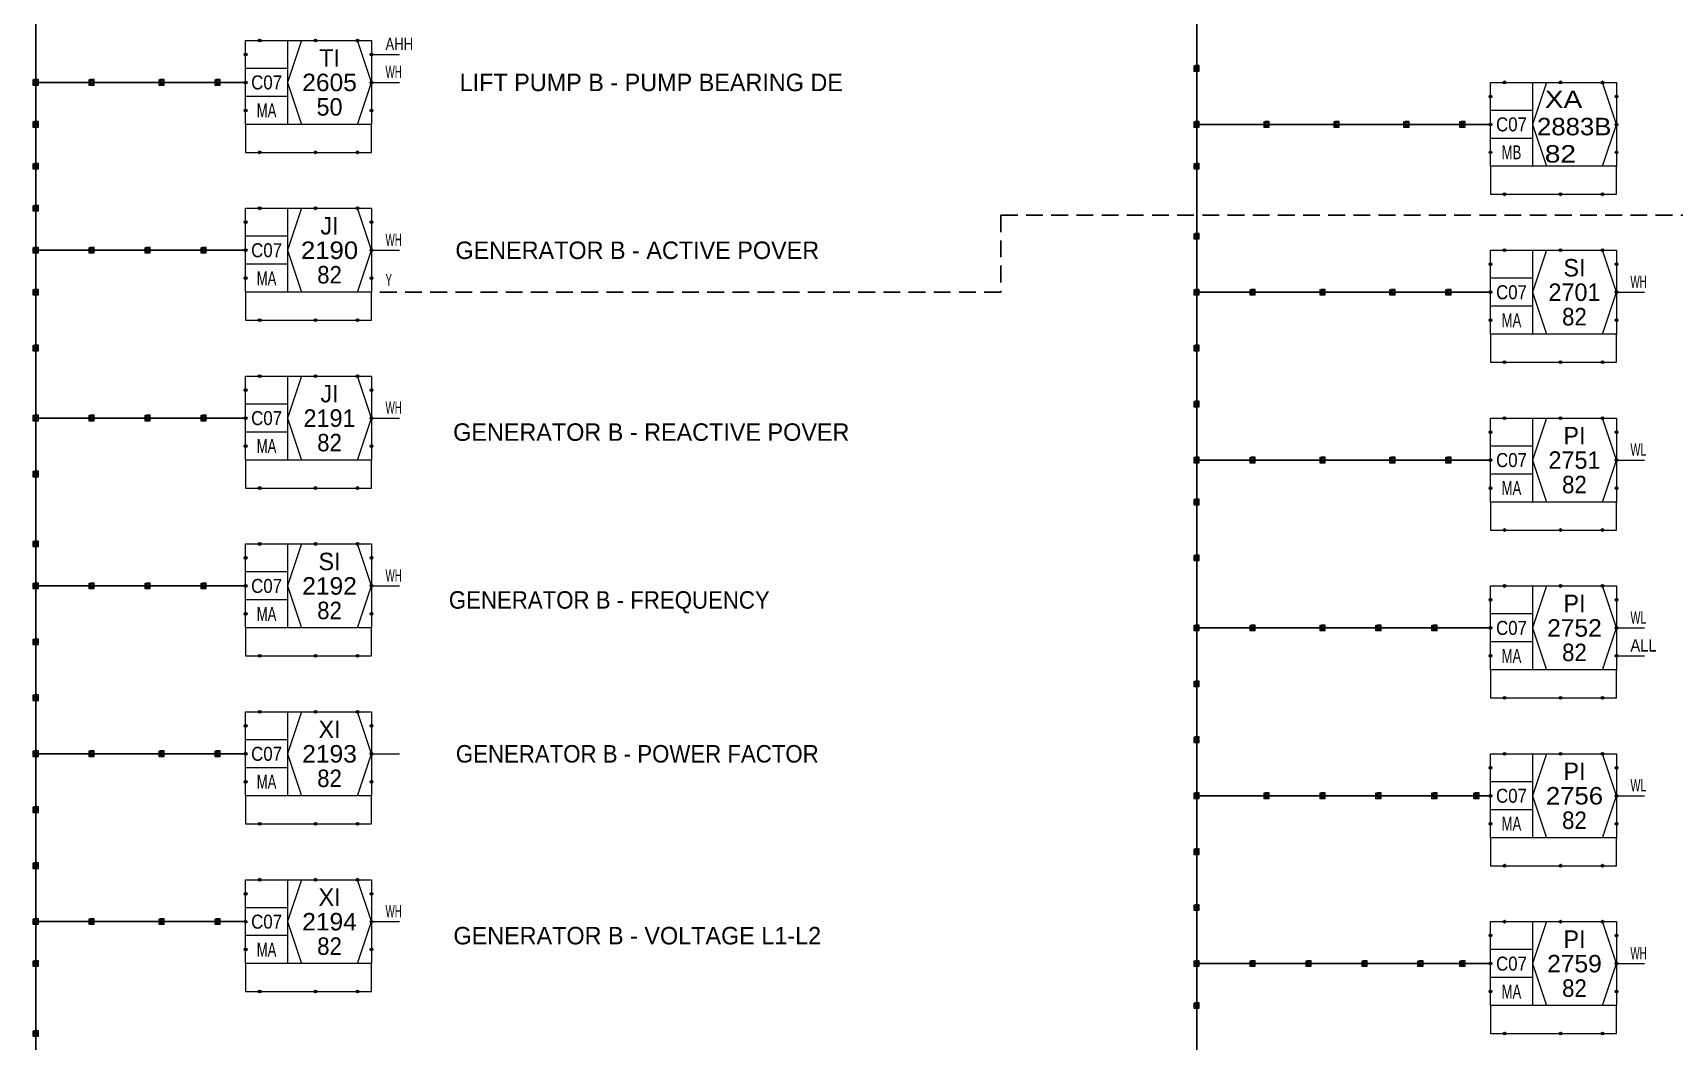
# Model space of a CAD drawing. Header units: millimetres. Extents: x 0 to 841, y 0 to 594.
# Drawn here: x 449.6 to 684.3, y 296.9 to 441.1 of the extents above; entities that cross this region are included whole.
import ezdxf
from ezdxf.enums import TextEntityAlignment as Align

# ---------------------------------------------------------------- set-up
doc = ezdxf.new("R2010")
doc.units = ezdxf.units.MM
doc.header["$LTSCALE"] = 0.8
doc.header["$PDMODE"] = 32
doc.header["$PDSIZE"] = 0.4
doc.linetypes.add('MEDIUM_DASHED', pattern=[4.5, 3, -1.5])
for name, color, linetype, lineweight in [('1', 7, 'Continuous', 13), ('12', 7, 'Continuous', 13), ('14', 7, 'MEDIUM_DASHED', 25), ('46', 7, 'MEDIUM_DASHED', 13), ('48', 7, 'Continuous', 13), ('50', 7, 'Continuous', 35)]:
    doc.layers.add(name, color=color, linetype=linetype, lineweight=lineweight)
doc.layers.add('45', color=7, linetype='Continuous')

msp = doc.modelspace()

# ---------------------------------------------------------------- linework, layer by layer
at = {"layer": '1', "lineweight": 25}
for p, q in [((480, 434), (450, 434)), ((658, 428), (616, 428)), ((480, 410), (450, 410)), ((658, 404), (616, 404)), ((480, 386), (450, 386)), ((658, 380), (616, 380)), ((480, 362), (450, 362)), ((658, 356), (616, 356)), ((480, 338), (450, 338)), ((658, 332), (616, 332)), ((480, 314), (450, 314)), ((658, 308), (616, 308))]:
    msp.add_line(p, q, dxfattribs=at)
for points in [[(450, 114), (450, 228), (450, 362), (450, 456), (450, 568), (614, 568)], [(614, 568), (616, 568), (616, 198)]]:
    msp.add_lwpolyline(points, dxfattribs=at)
at = {"layer": '12'}
for points in [[(449.5748, 434.4094), (449.5748, 433.622), (450.3622, 433.622), (450.3622, 434.4094), (449.7323, 434.4094), (449.7323, 433.7795), (450.2047, 433.7795), (450.2047, 434.252), (449.8898, 434.252), (449.8898, 433.937), (450.0472, 433.937), (450.0472, 434.0945)], [(457.5748, 434.4094), (457.5748, 433.622), (458.3622, 433.622), (458.3622, 434.4094), (457.7323, 434.4094), (457.7323, 433.7795), (458.2047, 433.7795), (458.2047, 434.252), (457.8898, 434.252), (457.8898, 433.937), (458.0472, 433.937), (458.0472, 434.0945)], [(467.5748, 434.4094), (467.5748, 433.622), (468.3622, 433.622), (468.3622, 434.4094), (467.7323, 434.4094), (467.7323, 433.7795), (468.2047, 433.7795), (468.2047, 434.252), (467.8898, 434.252), (467.8898, 433.937), (468.0472, 433.937), (468.0472, 434.0945)], [(475.5748, 434.4094), (475.5748, 433.622), (476.3622, 433.622), (476.3622, 434.4094), (475.7323, 434.4094), (475.7323, 433.7795), (476.2047, 433.7795), (476.2047, 434.252), (475.8898, 434.252), (475.8898, 433.937), (476.0472, 433.937), (476.0472, 434.0945)], [(615.5748, 436.4094), (615.5748, 435.622), (616.3622, 435.622), (616.3622, 436.4094), (615.7323, 436.4094), (615.7323, 435.7795), (616.2047, 435.7795), (616.2047, 436.252), (615.8898, 436.252), (615.8898, 435.937), (616.0472, 435.937), (616.0472, 436.0945)], [(449.5748, 428.4094), (449.5748, 427.622), (450.3622, 427.622), (450.3622, 428.4094), (449.7323, 428.4094), (449.7323, 427.7795), (450.2047, 427.7795), (450.2047, 428.252), (449.8898, 428.252), (449.8898, 427.937), (450.0472, 427.937), (450.0472, 428.0945)], [(615.5748, 428.4094), (615.5748, 427.622), (616.3622, 427.622), (616.3622, 428.4094), (615.7323, 428.4094), (615.7323, 427.7795), (616.2047, 427.7795), (616.2047, 428.252), (615.8898, 428.252), (615.8898, 427.937), (616.0472, 427.937), (616.0472, 428.0945)], [(625.5748, 428.4094), (625.5748, 427.622), (626.3622, 427.622), (626.3622, 428.4094), (625.7323, 428.4094), (625.7323, 427.7795), (626.2047, 427.7795), (626.2047, 428.252), (625.8898, 428.252), (625.8898, 427.937), (626.0472, 427.937), (626.0472, 428.0945)], [(635.5748, 428.4094), (635.5748, 427.622), (636.3622, 427.622), (636.3622, 428.4094), (635.7323, 428.4094), (635.7323, 427.7795), (636.2047, 427.7795), (636.2047, 428.252), (635.8898, 428.252), (635.8898, 427.937), (636.0472, 427.937), (636.0472, 428.0945)], [(645.5748, 428.4094), (645.5748, 427.622), (646.3622, 427.622), (646.3622, 428.4094), (645.7323, 428.4094), (645.7323, 427.7795), (646.2047, 427.7795), (646.2047, 428.252), (645.8898, 428.252), (645.8898, 427.937), (646.0472, 427.937), (646.0472, 428.0945)], [(653.5748, 428.4094), (653.5748, 427.622), (654.3622, 427.622), (654.3622, 428.4094), (653.7323, 428.4094), (653.7323, 427.7795), (654.2047, 427.7795), (654.2047, 428.252), (653.8898, 428.252), (653.8898, 427.937), (654.0472, 427.937), (654.0472, 428.0945)], [(449.5748, 422.4094), (449.5748, 421.622), (450.3622, 421.622), (450.3622, 422.4094), (449.7323, 422.4094), (449.7323, 421.7795), (450.2047, 421.7795), (450.2047, 422.252), (449.8898, 422.252), (449.8898, 421.937), (450.0472, 421.937), (450.0472, 422.0945)], [(615.5748, 422.4094), (615.5748, 421.622), (616.3622, 421.622), (616.3622, 422.4094), (615.7323, 422.4094), (615.7323, 421.7795), (616.2047, 421.7795), (616.2047, 422.252), (615.8898, 422.252), (615.8898, 421.937), (616.0472, 421.937), (616.0472, 422.0945)], [(449.5748, 416.4094), (449.5748, 415.622), (450.3622, 415.622), (450.3622, 416.4094), (449.7323, 416.4094), (449.7323, 415.7795), (450.2047, 415.7795), (450.2047, 416.252), (449.8898, 416.252), (449.8898, 415.937), (450.0472, 415.937), (450.0472, 416.0945)], [(615.5748, 412.4094), (615.5748, 411.622), (616.3622, 411.622), (616.3622, 412.4094), (615.7323, 412.4094), (615.7323, 411.7795), (616.2047, 411.7795), (616.2047, 412.252), (615.8898, 412.252), (615.8898, 411.937), (616.0472, 411.937), (616.0472, 412.0945)], [(449.5748, 410.4094), (449.5748, 409.622), (450.3622, 409.622), (450.3622, 410.4094), (449.7323, 410.4094), (449.7323, 409.7795), (450.2047, 409.7795), (450.2047, 410.252), (449.8898, 410.252), (449.8898, 409.937), (450.0472, 409.937), (450.0472, 410.0945)], [(457.5748, 410.4094), (457.5748, 409.622), (458.3622, 409.622), (458.3622, 410.4094), (457.7323, 410.4094), (457.7323, 409.7795), (458.2047, 409.7795), (458.2047, 410.252), (457.8898, 410.252), (457.8898, 409.937), (458.0472, 409.937), (458.0472, 410.0945)], [(465.5748, 410.4094), (465.5748, 409.622), (466.3622, 409.622), (466.3622, 410.4094), (465.7323, 410.4094), (465.7323, 409.7795), (466.2047, 409.7795), (466.2047, 410.252), (465.8898, 410.252), (465.8898, 409.937), (466.0472, 409.937), (466.0472, 410.0945)], [(473.5748, 410.4094), (473.5748, 409.622), (474.3622, 409.622), (474.3622, 410.4094), (473.7323, 410.4094), (473.7323, 409.7795), (474.2047, 409.7795), (474.2047, 410.252), (473.8898, 410.252), (473.8898, 409.937), (474.0472, 409.937), (474.0472, 410.0945)], [(449.5748, 404.4094), (449.5748, 403.622), (450.3622, 403.622), (450.3622, 404.4094), (449.7323, 404.4094), (449.7323, 403.7795), (450.2047, 403.7795), (450.2047, 404.252), (449.8898, 404.252), (449.8898, 403.937), (450.0472, 403.937), (450.0472, 404.0945)], [(615.5748, 404.4094), (615.5748, 403.622), (616.3622, 403.622), (616.3622, 404.4094), (615.7323, 404.4094), (615.7323, 403.7795), (616.2047, 403.7795), (616.2047, 404.252), (615.8898, 404.252), (615.8898, 403.937), (616.0472, 403.937), (616.0472, 404.0945)], [(623.5748, 404.4094), (623.5748, 403.622), (624.3622, 403.622), (624.3622, 404.4094), (623.7323, 404.4094), (623.7323, 403.7795), (624.2047, 403.7795), (624.2047, 404.252), (623.8898, 404.252), (623.8898, 403.937), (624.0472, 403.937), (624.0472, 404.0945)], [(633.5748, 404.4094), (633.5748, 403.622), (634.3622, 403.622), (634.3622, 404.4094), (633.7323, 404.4094), (633.7323, 403.7795), (634.2047, 403.7795), (634.2047, 404.252), (633.8898, 404.252), (633.8898, 403.937), (634.0472, 403.937), (634.0472, 404.0945)], [(643.5748, 404.4094), (643.5748, 403.622), (644.3622, 403.622), (644.3622, 404.4094), (643.7323, 404.4094), (643.7323, 403.7795), (644.2047, 403.7795), (644.2047, 404.252), (643.8898, 404.252), (643.8898, 403.937), (644.0472, 403.937), (644.0472, 404.0945)], [(651.5748, 404.4094), (651.5748, 403.622), (652.3622, 403.622), (652.3622, 404.4094), (651.7323, 404.4094), (651.7323, 403.7795), (652.2047, 403.7795), (652.2047, 404.252), (651.8898, 404.252), (651.8898, 403.937), (652.0472, 403.937), (652.0472, 404.0945)], [(449.5748, 396.4094), (449.5748, 395.622), (450.3622, 395.622), (450.3622, 396.4094), (449.7323, 396.4094), (449.7323, 395.7795), (450.2047, 395.7795), (450.2047, 396.252), (449.8898, 396.252), (449.8898, 395.937), (450.0472, 395.937), (450.0472, 396.0945)], [(615.5748, 396.4094), (615.5748, 395.622), (616.3622, 395.622), (616.3622, 396.4094), (615.7323, 396.4094), (615.7323, 395.7795), (616.2047, 395.7795), (616.2047, 396.252), (615.8898, 396.252), (615.8898, 395.937), (616.0472, 395.937), (616.0472, 396.0945)], [(615.5748, 388.4094), (615.5748, 387.622), (616.3622, 387.622), (616.3622, 388.4094), (615.7323, 388.4094), (615.7323, 387.7795), (616.2047, 387.7795), (616.2047, 388.252), (615.8898, 388.252), (615.8898, 387.937), (616.0472, 387.937), (616.0472, 388.0945)], [(449.5748, 386.4094), (449.5748, 385.622), (450.3622, 385.622), (450.3622, 386.4094), (449.7323, 386.4094), (449.7323, 385.7795), (450.2047, 385.7795), (450.2047, 386.252), (449.8898, 386.252), (449.8898, 385.937), (450.0472, 385.937), (450.0472, 386.0945)], [(457.5748, 386.4094), (457.5748, 385.622), (458.3622, 385.622), (458.3622, 386.4094), (457.7323, 386.4094), (457.7323, 385.7795), (458.2047, 385.7795), (458.2047, 386.252), (457.8898, 386.252), (457.8898, 385.937), (458.0472, 385.937), (458.0472, 386.0945)], [(465.5748, 386.4094), (465.5748, 385.622), (466.3622, 385.622), (466.3622, 386.4094), (465.7323, 386.4094), (465.7323, 385.7795), (466.2047, 385.7795), (466.2047, 386.252), (465.8898, 386.252), (465.8898, 385.937), (466.0472, 385.937), (466.0472, 386.0945)], [(473.5748, 386.4094), (473.5748, 385.622), (474.3622, 385.622), (474.3622, 386.4094), (473.7323, 386.4094), (473.7323, 385.7795), (474.2047, 385.7795), (474.2047, 386.252), (473.8898, 386.252), (473.8898, 385.937), (474.0472, 385.937), (474.0472, 386.0945)], [(615.5748, 380.4094), (615.5748, 379.622), (616.3622, 379.622), (616.3622, 380.4094), (615.7323, 380.4094), (615.7323, 379.7795), (616.2047, 379.7795), (616.2047, 380.252), (615.8898, 380.252), (615.8898, 379.937), (616.0472, 379.937), (616.0472, 380.0945)], [(623.5748, 380.4094), (623.5748, 379.622), (624.3622, 379.622), (624.3622, 380.4094), (623.7323, 380.4094), (623.7323, 379.7795), (624.2047, 379.7795), (624.2047, 380.252), (623.8898, 380.252), (623.8898, 379.937), (624.0472, 379.937), (624.0472, 380.0945)], [(633.5748, 380.4094), (633.5748, 379.622), (634.3622, 379.622), (634.3622, 380.4094), (633.7323, 380.4094), (633.7323, 379.7795), (634.2047, 379.7795), (634.2047, 380.252), (633.8898, 380.252), (633.8898, 379.937), (634.0472, 379.937), (634.0472, 380.0945)], [(643.5748, 380.4094), (643.5748, 379.622), (644.3622, 379.622), (644.3622, 380.4094), (643.7323, 380.4094), (643.7323, 379.7795), (644.2047, 379.7795), (644.2047, 380.252), (643.8898, 380.252), (643.8898, 379.937), (644.0472, 379.937), (644.0472, 380.0945)], [(651.5748, 380.4094), (651.5748, 379.622), (652.3622, 379.622), (652.3622, 380.4094), (651.7323, 380.4094), (651.7323, 379.7795), (652.2047, 379.7795), (652.2047, 380.252), (651.8898, 380.252), (651.8898, 379.937), (652.0472, 379.937), (652.0472, 380.0945)], [(449.5748, 378.4094), (449.5748, 377.622), (450.3622, 377.622), (450.3622, 378.4094), (449.7323, 378.4094), (449.7323, 377.7795), (450.2047, 377.7795), (450.2047, 378.252), (449.8898, 378.252), (449.8898, 377.937), (450.0472, 377.937), (450.0472, 378.0945)], [(615.5748, 374.4094), (615.5748, 373.622), (616.3622, 373.622), (616.3622, 374.4094), (615.7323, 374.4094), (615.7323, 373.7795), (616.2047, 373.7795), (616.2047, 374.252), (615.8898, 374.252), (615.8898, 373.937), (616.0472, 373.937), (616.0472, 374.0945)], [(449.5748, 368.4094), (449.5748, 367.622), (450.3622, 367.622), (450.3622, 368.4094), (449.7323, 368.4094), (449.7323, 367.7795), (450.2047, 367.7795), (450.2047, 368.252), (449.8898, 368.252), (449.8898, 367.937), (450.0472, 367.937), (450.0472, 368.0945)], [(615.5748, 366.4094), (615.5748, 365.622), (616.3622, 365.622), (616.3622, 366.4094), (615.7323, 366.4094), (615.7323, 365.7795), (616.2047, 365.7795), (616.2047, 366.252), (615.8898, 366.252), (615.8898, 365.937), (616.0472, 365.937), (616.0472, 366.0945)], [(449.5748, 362.4094), (449.5748, 361.622), (450.3622, 361.622), (450.3622, 362.4094), (449.7323, 362.4094), (449.7323, 361.7795), (450.2047, 361.7795), (450.2047, 362.252), (449.8898, 362.252), (449.8898, 361.937), (450.0472, 361.937), (450.0472, 362.0945)], [(457.5748, 362.4094), (457.5748, 361.622), (458.3622, 361.622), (458.3622, 362.4094), (457.7323, 362.4094), (457.7323, 361.7795), (458.2047, 361.7795), (458.2047, 362.252), (457.8898, 362.252), (457.8898, 361.937), (458.0472, 361.937), (458.0472, 362.0945)], [(465.5748, 362.4094), (465.5748, 361.622), (466.3622, 361.622), (466.3622, 362.4094), (465.7323, 362.4094), (465.7323, 361.7795), (466.2047, 361.7795), (466.2047, 362.252), (465.8898, 362.252), (465.8898, 361.937), (466.0472, 361.937), (466.0472, 362.0945)], [(473.5748, 362.4094), (473.5748, 361.622), (474.3622, 361.622), (474.3622, 362.4094), (473.7323, 362.4094), (473.7323, 361.7795), (474.2047, 361.7795), (474.2047, 362.252), (473.8898, 362.252), (473.8898, 361.937), (474.0472, 361.937), (474.0472, 362.0945)], [(449.5748, 354.4094), (449.5748, 353.622), (450.3622, 353.622), (450.3622, 354.4094), (449.7323, 354.4094), (449.7323, 353.7795), (450.2047, 353.7795), (450.2047, 354.252), (449.8898, 354.252), (449.8898, 353.937), (450.0472, 353.937), (450.0472, 354.0945)], [(615.5748, 356.4094), (615.5748, 355.622), (616.3622, 355.622), (616.3622, 356.4094), (615.7323, 356.4094), (615.7323, 355.7795), (616.2047, 355.7795), (616.2047, 356.252), (615.8898, 356.252), (615.8898, 355.937), (616.0472, 355.937), (616.0472, 356.0945)], [(623.5748, 356.4094), (623.5748, 355.622), (624.3622, 355.622), (624.3622, 356.4094), (623.7323, 356.4094), (623.7323, 355.7795), (624.2047, 355.7795), (624.2047, 356.252), (623.8898, 356.252), (623.8898, 355.937), (624.0472, 355.937), (624.0472, 356.0945)], [(633.5748, 356.4094), (633.5748, 355.622), (634.3622, 355.622), (634.3622, 356.4094), (633.7323, 356.4094), (633.7323, 355.7795), (634.2047, 355.7795), (634.2047, 356.252), (633.8898, 356.252), (633.8898, 355.937), (634.0472, 355.937), (634.0472, 356.0945)], [(641.5748, 356.4094), (641.5748, 355.622), (642.3622, 355.622), (642.3622, 356.4094), (641.7323, 356.4094), (641.7323, 355.7795), (642.2047, 355.7795), (642.2047, 356.252), (641.8898, 356.252), (641.8898, 355.937), (642.0472, 355.937), (642.0472, 356.0945)], [(649.5748, 356.4094), (649.5748, 355.622), (650.3622, 355.622), (650.3622, 356.4094), (649.7323, 356.4094), (649.7323, 355.7795), (650.2047, 355.7795), (650.2047, 356.252), (649.8898, 356.252), (649.8898, 355.937), (650.0472, 355.937), (650.0472, 356.0945)], [(615.5748, 348.4094), (615.5748, 347.622), (616.3622, 347.622), (616.3622, 348.4094), (615.7323, 348.4094), (615.7323, 347.7795), (616.2047, 347.7795), (616.2047, 348.252), (615.8898, 348.252), (615.8898, 347.937), (616.0472, 347.937), (616.0472, 348.0945)], [(449.5748, 346.4094), (449.5748, 345.622), (450.3622, 345.622), (450.3622, 346.4094), (449.7323, 346.4094), (449.7323, 345.7795), (450.2047, 345.7795), (450.2047, 346.252), (449.8898, 346.252), (449.8898, 345.937), (450.0472, 345.937), (450.0472, 346.0945)], [(615.5748, 340.4094), (615.5748, 339.622), (616.3622, 339.622), (616.3622, 340.4094), (615.7323, 340.4094), (615.7323, 339.7795), (616.2047, 339.7795), (616.2047, 340.252), (615.8898, 340.252), (615.8898, 339.937), (616.0472, 339.937), (616.0472, 340.0945)], [(449.5748, 338.4094), (449.5748, 337.622), (450.3622, 337.622), (450.3622, 338.4094), (449.7323, 338.4094), (449.7323, 337.7795), (450.2047, 337.7795), (450.2047, 338.252), (449.8898, 338.252), (449.8898, 337.937), (450.0472, 337.937), (450.0472, 338.0945)], [(457.5748, 338.4094), (457.5748, 337.622), (458.3622, 337.622), (458.3622, 338.4094), (457.7323, 338.4094), (457.7323, 337.7795), (458.2047, 337.7795), (458.2047, 338.252), (457.8898, 338.252), (457.8898, 337.937), (458.0472, 337.937), (458.0472, 338.0945)], [(467.5748, 338.4094), (467.5748, 337.622), (468.3622, 337.622), (468.3622, 338.4094), (467.7323, 338.4094), (467.7323, 337.7795), (468.2047, 337.7795), (468.2047, 338.252), (467.8898, 338.252), (467.8898, 337.937), (468.0472, 337.937), (468.0472, 338.0945)], [(475.5748, 338.4094), (475.5748, 337.622), (476.3622, 337.622), (476.3622, 338.4094), (475.7323, 338.4094), (475.7323, 337.7795), (476.2047, 337.7795), (476.2047, 338.252), (475.8898, 338.252), (475.8898, 337.937), (476.0472, 337.937), (476.0472, 338.0945)], [(615.5748, 332.4094), (615.5748, 331.622), (616.3622, 331.622), (616.3622, 332.4094), (615.7323, 332.4094), (615.7323, 331.7795), (616.2047, 331.7795), (616.2047, 332.252), (615.8898, 332.252), (615.8898, 331.937), (616.0472, 331.937), (616.0472, 332.0945)], [(625.5748, 332.4094), (625.5748, 331.622), (626.3622, 331.622), (626.3622, 332.4094), (625.7323, 332.4094), (625.7323, 331.7795), (626.2047, 331.7795), (626.2047, 332.252), (625.8898, 332.252), (625.8898, 331.937), (626.0472, 331.937), (626.0472, 332.0945)], [(633.5748, 332.4094), (633.5748, 331.622), (634.3622, 331.622), (634.3622, 332.4094), (633.7323, 332.4094), (633.7323, 331.7795), (634.2047, 331.7795), (634.2047, 332.252), (633.8898, 332.252), (633.8898, 331.937), (634.0472, 331.937), (634.0472, 332.0945)], [(641.5748, 332.4094), (641.5748, 331.622), (642.3622, 331.622), (642.3622, 332.4094), (641.7323, 332.4094), (641.7323, 331.7795), (642.2047, 331.7795), (642.2047, 332.252), (641.8898, 332.252), (641.8898, 331.937), (642.0472, 331.937), (642.0472, 332.0945)], [(649.5748, 332.4094), (649.5748, 331.622), (650.3622, 331.622), (650.3622, 332.4094), (649.7323, 332.4094), (649.7323, 331.7795), (650.2047, 331.7795), (650.2047, 332.252), (649.8898, 332.252), (649.8898, 331.937), (650.0472, 331.937), (650.0472, 332.0945)], [(655.5748, 332.4094), (655.5748, 331.622), (656.3622, 331.622), (656.3622, 332.4094), (655.7323, 332.4094), (655.7323, 331.7795), (656.2047, 331.7795), (656.2047, 332.252), (655.8898, 332.252), (655.8898, 331.937), (656.0472, 331.937), (656.0472, 332.0945)], [(449.5748, 330.4094), (449.5748, 329.622), (450.3622, 329.622), (450.3622, 330.4094), (449.7323, 330.4094), (449.7323, 329.7795), (450.2047, 329.7795), (450.2047, 330.252), (449.8898, 330.252), (449.8898, 329.937), (450.0472, 329.937), (450.0472, 330.0945)], [(615.5748, 324.4094), (615.5748, 323.622), (616.3622, 323.622), (616.3622, 324.4094), (615.7323, 324.4094), (615.7323, 323.7795), (616.2047, 323.7795), (616.2047, 324.252), (615.8898, 324.252), (615.8898, 323.937), (616.0472, 323.937), (616.0472, 324.0945)], [(449.5748, 322.4094), (449.5748, 321.622), (450.3622, 321.622), (450.3622, 322.4094), (449.7323, 322.4094), (449.7323, 321.7795), (450.2047, 321.7795), (450.2047, 322.252), (449.8898, 322.252), (449.8898, 321.937), (450.0472, 321.937), (450.0472, 322.0945)], [(615.5748, 316.4094), (615.5748, 315.622), (616.3622, 315.622), (616.3622, 316.4094), (615.7323, 316.4094), (615.7323, 315.7795), (616.2047, 315.7795), (616.2047, 316.252), (615.8898, 316.252), (615.8898, 315.937), (616.0472, 315.937), (616.0472, 316.0945)], [(449.5748, 314.4094), (449.5748, 313.622), (450.3622, 313.622), (450.3622, 314.4094), (449.7323, 314.4094), (449.7323, 313.7795), (450.2047, 313.7795), (450.2047, 314.252), (449.8898, 314.252), (449.8898, 313.937), (450.0472, 313.937), (450.0472, 314.0945)], [(457.5748, 314.4094), (457.5748, 313.622), (458.3622, 313.622), (458.3622, 314.4094), (457.7323, 314.4094), (457.7323, 313.7795), (458.2047, 313.7795), (458.2047, 314.252), (457.8898, 314.252), (457.8898, 313.937), (458.0472, 313.937), (458.0472, 314.0945)], [(467.5748, 314.4094), (467.5748, 313.622), (468.3622, 313.622), (468.3622, 314.4094), (467.7323, 314.4094), (467.7323, 313.7795), (468.2047, 313.7795), (468.2047, 314.252), (467.8898, 314.252), (467.8898, 313.937), (468.0472, 313.937), (468.0472, 314.0945)], [(475.5748, 314.4094), (475.5748, 313.622), (476.3622, 313.622), (476.3622, 314.4094), (475.7323, 314.4094), (475.7323, 313.7795), (476.2047, 313.7795), (476.2047, 314.252), (475.8898, 314.252), (475.8898, 313.937), (476.0472, 313.937), (476.0472, 314.0945)], [(449.5748, 308.4094), (449.5748, 307.622), (450.3622, 307.622), (450.3622, 308.4094), (449.7323, 308.4094), (449.7323, 307.7795), (450.2047, 307.7795), (450.2047, 308.252), (449.8898, 308.252), (449.8898, 307.937), (450.0472, 307.937), (450.0472, 308.0945)], [(615.5748, 308.4094), (615.5748, 307.622), (616.3622, 307.622), (616.3622, 308.4094), (615.7323, 308.4094), (615.7323, 307.7795), (616.2047, 307.7795), (616.2047, 308.252), (615.8898, 308.252), (615.8898, 307.937), (616.0472, 307.937), (616.0472, 308.0945)], [(623.5748, 308.4094), (623.5748, 307.622), (624.3622, 307.622), (624.3622, 308.4094), (623.7323, 308.4094), (623.7323, 307.7795), (624.2047, 307.7795), (624.2047, 308.252), (623.8898, 308.252), (623.8898, 307.937), (624.0472, 307.937), (624.0472, 308.0945)], [(631.5748, 308.4094), (631.5748, 307.622), (632.3622, 307.622), (632.3622, 308.4094), (631.7323, 308.4094), (631.7323, 307.7795), (632.2047, 307.7795), (632.2047, 308.252), (631.8898, 308.252), (631.8898, 307.937), (632.0472, 307.937), (632.0472, 308.0945)], [(639.5748, 308.4094), (639.5748, 307.622), (640.3622, 307.622), (640.3622, 308.4094), (639.7323, 308.4094), (639.7323, 307.7795), (640.2047, 307.7795), (640.2047, 308.252), (639.8898, 308.252), (639.8898, 307.937), (640.0472, 307.937), (640.0472, 308.0945)], [(647.5748, 308.4094), (647.5748, 307.622), (648.3622, 307.622), (648.3622, 308.4094), (647.7323, 308.4094), (647.7323, 307.7795), (648.2047, 307.7795), (648.2047, 308.252), (647.8898, 308.252), (647.8898, 307.937), (648.0472, 307.937), (648.0472, 308.0945)], [(653.5748, 308.4094), (653.5748, 307.622), (654.3622, 307.622), (654.3622, 308.4094), (653.7323, 308.4094), (653.7323, 307.7795), (654.2047, 307.7795), (654.2047, 308.252), (653.8898, 308.252), (653.8898, 307.937), (654.0472, 307.937), (654.0472, 308.0945)], [(615.5748, 302.4094), (615.5748, 301.622), (616.3622, 301.622), (616.3622, 302.4094), (615.7323, 302.4094), (615.7323, 301.7795), (616.2047, 301.7795), (616.2047, 302.252), (615.8898, 302.252), (615.8898, 301.937), (616.0472, 301.937), (616.0472, 302.0945)], [(449.5748, 298.4094), (449.5748, 297.622), (450.3622, 297.622), (450.3622, 298.4094), (449.7323, 298.4094), (449.7323, 297.7795), (450.2047, 297.7795), (450.2047, 298.252), (449.8898, 298.252), (449.8898, 297.937), (450.0472, 297.937), (450.0472, 298.0945)]]:
    msp.add_lwpolyline(points, dxfattribs=at)
at = {"layer": '14'}
for p, q in [((588, 415), (790, 415)), ((588, 415), (588, 404)), ((588, 404), (498, 404))]:
    msp.add_line(p, q, dxfattribs=at)
at = {"layer": '46', "linetype": 'Continuous'}
for p, q in [((498, 438), (502, 438)), ((498, 434), (502, 434)), ((498, 410), (502, 410)), ((676, 404), (680, 404)), ((498, 386), (502, 386)), ((676, 380), (680, 380)), ((498, 362), (502, 362)), ((676, 356), (680, 356)), ((676, 352), (680, 352)), ((498, 338), (502, 338)), ((676, 332), (680, 332)), ((498, 314), (502, 314)), ((676, 308), (680, 308))]:
    msp.add_line(p, q, dxfattribs=at)
at = {"layer": '48'}
for p, q in [((486, 440), (486, 428)), ((486, 436), (480, 436)), ((486, 432), (480, 432)), ((664, 434), (664, 422)), ((664, 430), (658, 430)), ((664, 426), (658, 426)), ((486, 416), (486, 404)), ((486, 412), (480, 412)), ((664, 410), (664, 398)), ((486, 408), (480, 408)), ((664, 406), (658, 406)), ((664, 402), (658, 402)), ((486, 392), (486, 380)), ((486, 388), (480, 388)), ((664, 386), (664, 374)), ((486, 384), (480, 384)), ((664, 382), (658, 382)), ((664, 378), (658, 378)), ((486, 368), (486, 356)), ((486, 364), (480, 364)), ((664, 362), (664, 350)), ((486, 360), (480, 360)), ((664, 358), (658, 358)), ((664, 354), (658, 354)), ((486, 344), (486, 332)), ((486, 340), (480, 340)), ((664, 338), (664, 326)), ((486, 336), (480, 336)), ((664, 334), (658, 334)), ((664, 330), (658, 330)), ((486, 320), (486, 308)), ((486, 316), (480, 316)), ((664, 314), (664, 302)), ((486, 312), (480, 312)), ((664, 310), (658, 310)), ((664, 306), (658, 306))]:
    msp.add_line(p, q, dxfattribs=at)
for points in [[(480, 440), (498, 440), (498, 428), (480, 428)], [(658, 434), (676, 434), (676, 422), (658, 422)], [(480, 416), (498, 416), (498, 404), (480, 404)], [(658, 410), (676, 410), (676, 398), (658, 398)], [(480, 392), (498, 392), (498, 380), (480, 380)], [(658, 386), (676, 386), (676, 374), (658, 374)], [(480, 368), (498, 368), (498, 356), (480, 356)], [(658, 362), (676, 362), (676, 350), (658, 350)], [(480, 344), (498, 344), (498, 332), (480, 332)], [(658, 338), (676, 338), (676, 326), (658, 326)], [(480, 320), (498, 320), (498, 308), (480, 308)], [(658, 314), (676, 314), (676, 302), (658, 302)]]:
    msp.add_lwpolyline(points, close=True, dxfattribs=at)
for points in [[(488, 440), (486, 434), (488, 428)], [(496, 428), (498, 434), (496, 440)], [(666, 434), (664, 428), (666, 422)], [(674, 422), (676, 428), (674, 434)], [(480, 428), (480, 424), (498, 424), (498, 428)], [(658, 422), (658, 418), (676, 418), (676, 422)], [(488, 416), (486, 410), (488, 404)], [(496, 404), (498, 410), (496, 416)], [(666, 410), (664, 404), (666, 398)], [(674, 398), (676, 404), (674, 410)], [(480, 404), (480, 400), (498, 400), (498, 404)], [(658, 398), (658, 394), (676, 394), (676, 398)], [(488, 392), (486, 386), (488, 380)], [(496, 380), (498, 386), (496, 392)], [(666, 386), (664, 380), (666, 374)], [(674, 374), (676, 380), (674, 386)], [(480, 380), (480, 376), (498, 376), (498, 380)], [(658, 374), (658, 370), (676, 370), (676, 374)], [(488, 368), (486, 362), (488, 356)], [(496, 356), (498, 362), (496, 368)], [(666, 362), (664, 356), (666, 350)], [(674, 350), (676, 356), (674, 362)], [(480, 356), (480, 352), (498, 352), (498, 356)], [(658, 350), (658, 346), (676, 346), (676, 350)], [(488, 344), (486, 338), (488, 332)], [(496, 332), (498, 338), (496, 344)], [(666, 338), (664, 332), (666, 326)], [(674, 326), (676, 332), (674, 338)], [(480, 332), (480, 328), (498, 328), (498, 332)], [(658, 326), (658, 322), (676, 322), (676, 326)], [(488, 320), (486, 314), (488, 308)], [(496, 308), (498, 314), (496, 320)], [(666, 314), (664, 308), (666, 302)], [(674, 302), (676, 308), (674, 314)], [(480, 308), (480, 304), (498, 304), (498, 308)], [(658, 302), (658, 298), (676, 298), (676, 302)]]:
    msp.add_lwpolyline(points, dxfattribs=at)
for p in [(482, 440), (490, 440), (496, 440), (480, 438), (498, 438), (480, 434), (498, 434), (660, 434), (668, 434), (674, 434), (658, 432), (676, 432), (480, 430), (498, 430), (658, 428), (676, 428), (482, 424), (490, 424), (496, 424), (658, 424), (676, 424), (660, 418), (668, 418), (674, 418), (482, 416), (490, 416), (496, 416), (480, 414), (498, 414), (480, 410), (498, 410), (660, 410), (668, 410), (674, 410), (480, 406), (498, 406), (658, 408), (676, 408), (658, 404), (676, 404), (482, 400), (490, 400), (496, 400), (658, 400), (676, 400), (482, 392), (490, 392), (496, 392), (660, 394), (668, 394), (674, 394), (480, 390), (498, 390), (480, 386), (498, 386), (660, 386), (668, 386), (674, 386), (658, 384), (676, 384), (480, 382), (498, 382), (658, 380), (676, 380), (482, 376), (490, 376), (496, 376), (658, 376), (676, 376), (660, 370), (668, 370), (674, 370), (480, 366), (482, 368), (490, 368), (496, 368), (498, 366), (480, 362), (498, 362), (660, 362), (668, 362), (674, 362), (658, 360), (676, 360), (480, 358), (498, 358), (658, 356), (676, 356), (482, 352), (490, 352), (496, 352), (658, 352), (676, 352), (660, 346), (668, 346), (674, 346), (482, 344), (490, 344), (496, 344), (480, 342), (498, 342), (480, 338), (498, 338), (660, 338), (668, 338), (674, 338), (658, 336), (676, 336), (480, 334), (498, 334), (658, 332), (676, 332), (482, 328), (490, 328), (496, 328), (658, 328), (676, 328), (660, 322), (668, 322), (674, 322), (482, 320), (490, 320), (496, 320), (480, 318), (498, 318), (480, 314), (498, 314), (658, 312), (660, 314), (668, 314), (674, 314), (676, 312), (480, 310), (498, 310), (658, 308), (676, 308), (482, 304), (490, 304), (496, 304), (658, 304), (676, 304), (660, 298), (668, 298), (674, 298)]:
    msp.add_point(p, dxfattribs=at)

# ---------------------------------------------------------------- texts
at = {"layer": '1'}
for s, width, p in [(' XA', 1.2, (664.6457, 430.3346)), ('2883B', 1.1, (664.6457, 426.4339)), (' 82', 1.2, (664.6457, 422.5339))]:
    msp.add_text(s, height=2.5, dxfattribs=dict(at, width=width)).set_placement(p)
at = {"layer": '12'}
for s, p in [('LIFT PUMP B - PUMP BEARING DE', (538, 432.7496)), ('GENERATOR B - ACTIVE POVER', (536, 408.7496)), ('GENERATOR B - REACTIVE POVER', (538, 382.7496)), ('GENERATOR B - VOLTAGE L1-L2', (536, 310.7496))]:
    msp.add_text(s, height=2.5, dxfattribs=at).set_placement(p, align=Align.CENTER)
at = {"layer": '12', "width": 0.95}
for s, p in [('GENERATOR B - FREQUENCY', (532, 358.7496)), ('GENERATOR B - POWER FACTOR', (536, 336.7496))]:
    msp.add_text(s, height=2.5, dxfattribs=at).set_placement(p, align=Align.CENTER)
at = {"layer": '45'}
for s, width, p in [('AHH', 0.8, (500, 438.6252)), ('WH', 0.6, (500, 434.6252)), ('WH', 0.6, (500, 410.6252)), ('Y', 0.6, (500, 404.8772)), ('WH', 0.6, (678, 404.6252)), ('WH', 0.6, (500, 386.6252)), ('WL', 0.65, (678, 380.6252)), ('WH', 0.6, (500, 362.6252)), ('WL', 0.65, (678, 356.6252)), ('ALL', 0.9, (678, 352.6252)), ('WL', 0.65, (678, 332.6252)), ('WH', 0.6, (500, 314.6252)), ('WH', 0.6, (678, 308.6252))]:
    msp.add_text(s, height=1.75, dxfattribs=dict(at, width=width)).set_placement(p)
at = {"layer": '50'}
for s, p in [('TI', (491.9996, 436.2496)), ('50', (492, 429.2496)), ('JI', (491.9996, 412.2496)), ('SI', (669.9996, 406.2496)), ('2701', (670, 402.7496)), ('JI', (491.9996, 388.2496)), ('2191', (492, 384.7496)), ('PI', (669.9996, 382.2496)), ('2751', (670, 378.7496)), ('SI', (491.9996, 364.2496)), ('PI', (669.9996, 358.2496)), ('XI', (491.9996, 340.2496)), ('PI', (669.9996, 334.2496)), ('XI', (491.9996, 316.2496)), ('PI', (669.9996, 310.2496))]:
    msp.add_text(s, height=2.5, dxfattribs=at).set_placement(p, align=Align.CENTER)
for s, height, width, p in [('C07', 2, 0.9, (483, 433)), ('2605', 2.5, 1.05, (492, 432.7496)), ('MA', 2, 0.7, (482.9929, 429)), ('C07', 2, 0.9, (661, 427)), ('MB', 2, 0.7, (660.9929, 423)), ('C07', 2, 0.9, (483, 409)), ('2190', 2.5, 1.1, (492.0004, 408.7496)), ('MA', 2, 0.7, (482.9929, 405)), ('82', 2.5, 0.95, (491.9996, 405.2496)), ('C07', 2, 0.9, (661, 403)), ('82', 2.5, 0.95, (669.9996, 399.2496)), ('MA', 2, 0.7, (660.9929, 399)), ('C07', 2, 0.9, (483, 385)), ('MA', 2, 0.7, (482.9929, 381)), ('82', 2.5, 0.95, (491.9996, 381.2496)), ('C07', 2, 0.9, (661, 379)), ('MA', 2, 0.7, (660.9929, 375)), ('82', 2.5, 0.95, (669.9996, 375.2496)), ('C07', 2, 0.9, (483, 361)), ('2192', 2.5, 1.05, (492, 360.7496)), ('82', 2.5, 0.95, (491.9996, 357.2496)), ('MA', 2, 0.7, (482.9929, 357)), ('C07', 2, 0.9, (661, 355)), ('2752', 2.5, 1.05, (670, 354.7496)), ('MA', 2, 0.7, (660.9929, 351)), ('82', 2.5, 0.95, (669.9996, 351.2496)), ('C07', 2, 0.9, (483, 337)), ('2193', 2.5, 1.05, (492, 336.7496)), ('82', 2.5, 0.95, (491.9996, 333.2496)), ('MA', 2, 0.7, (482.9929, 333)), ('2756', 2.5, 1.1, (669.9996, 330.7496)), ('C07', 2, 0.9, (661, 331)), ('MA', 2, 0.7, (660.9929, 327)), ('82', 2.5, 0.95, (669.9996, 327.2496)), ('C07', 2, 0.9, (483, 313)), ('2194', 2.5, 1.05, (492, 312.7496)), ('MA', 2, 0.7, (482.9929, 309)), ('82', 2.5, 0.95, (491.9996, 309.2496)), ('C07', 2, 0.9, (661, 307)), ('2759', 2.5, 1.05, (670, 306.7496)), ('82', 2.5, 0.95, (669.9996, 303.2496)), ('MA', 2, 0.7, (660.9929, 303))]:
    msp.add_text(s, height=height, dxfattribs=dict(at, width=width)).set_placement(p, align=Align.CENTER)

doc.saveas('drawing.dxf')
